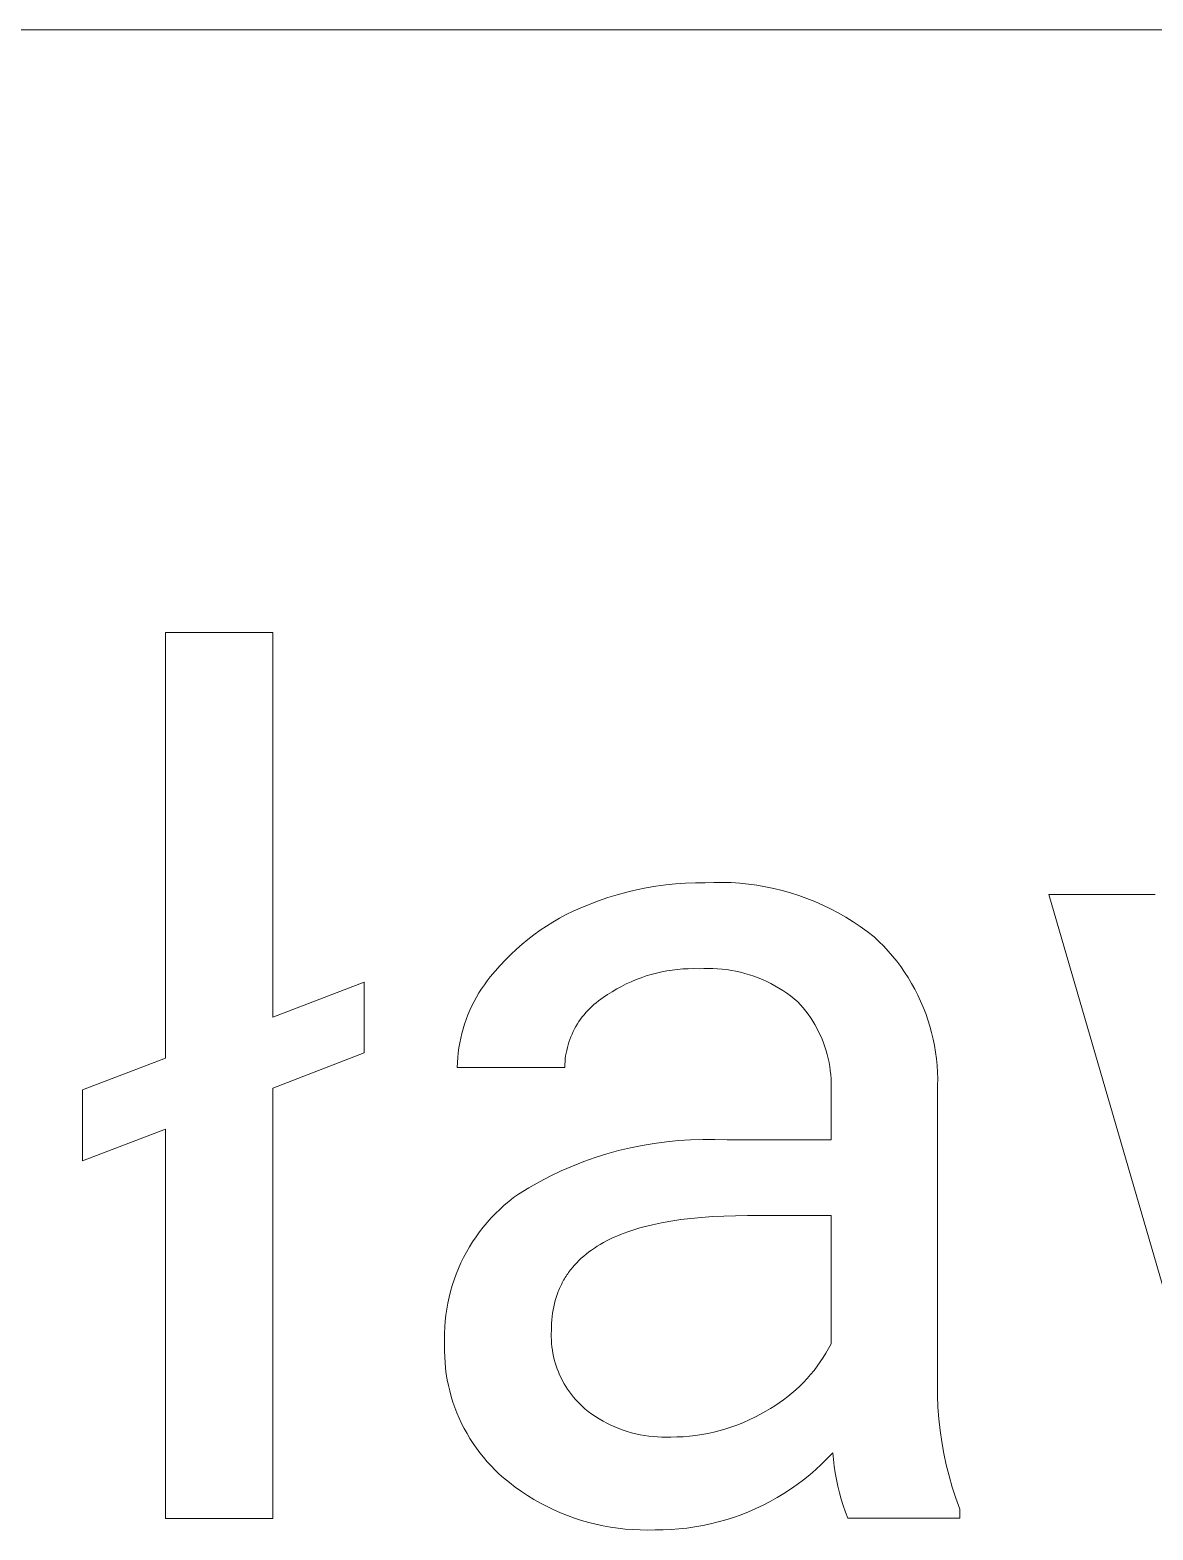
# Model space of a CAD drawing. Header units: millimetres. Extents: x 1434 to 4837, y 1889 to 4267.
# Drawn here: x 4033 to 4076.1, y 2212.3 to 2269.9 of the extents above; entities that cross this region are included whole.
import ezdxf

# ---------------------------------------------------------------- set-up
doc = ezdxf.new("R2010")
doc.units = ezdxf.units.MM
doc.header["$MEASUREMENT"] = 0
doc.layers.add('Domyślny', color=7, linetype='Continuous', true_color=0x000000)

msp = doc.modelspace()

# ---------------------------------------------------------------- linework, layer by layer
at = {"layer": 'Domyślny', "color": 18, "lineweight": 15, "true_color": 0x000000}
for p, q in [((4834.107, 2269.897), (3551.346, 2269.897)), ((4038.231, 2230.444), (4038.231, 2246.784)), ((4038.231, 2246.784), (4042.344, 2246.784)), ((4042.344, 2246.784), (4042.344, 2232.019)), ((4058.941, 2237.176), (4059.272, 2237.189)), ((4059.272, 2237.189), (4059.604, 2237.19)), ((4059.604, 2237.19), (4059.935, 2237.18)), ((4059.935, 2237.18), (4060.266, 2237.158)), ((4054.842, 2236.484), (4055.201, 2236.607)), ((4055.201, 2236.607), (4055.565, 2236.719)), ((4055.565, 2236.719), (4055.931, 2236.819)), ((4055.931, 2236.819), (4056.301, 2236.907)), ((4056.301, 2236.907), (4056.673, 2236.982)), ((4056.673, 2236.982), (4057.048, 2237.045)), ((4057.048, 2237.045), (4057.425, 2237.096)), ((4057.425, 2237.096), (4057.803, 2237.135)), ((4057.803, 2237.135), (4058.182, 2237.161)), ((4058.182, 2237.161), (4058.561, 2237.175)), ((4058.561, 2237.175), (4058.941, 2237.176)), ((4060.266, 2237.158), (4060.595, 2237.125)), ((4060.595, 2237.125), (4060.924, 2237.08)), ((4060.924, 2237.08), (4061.25, 2237.024)), ((4061.25, 2237.024), (4061.575, 2236.956)), ((4061.575, 2236.956), (4061.897, 2236.877)), ((4061.897, 2236.877), (4062.216, 2236.787)), ((4062.216, 2236.787), (4062.531, 2236.687)), ((4062.531, 2236.687), (4062.843, 2236.575)), ((4079.087, 2212.786), (4072.129, 2236.729)), ((4072.129, 2236.729), (4076.208, 2236.729)), ((4053.608, 2235.952), (4053.87, 2236.081)), ((4053.87, 2236.081), (4054.137, 2236.201)), ((4054.137, 2236.201), (4054.487, 2236.348)), ((4054.487, 2236.348), (4054.842, 2236.484)), ((4062.843, 2236.575), (4063.151, 2236.452)), ((4063.151, 2236.452), (4063.454, 2236.319)), ((4063.454, 2236.319), (4063.753, 2236.175)), ((4063.753, 2236.175), (4064.046, 2236.021)), ((4052.605, 2235.352), (4052.848, 2235.515)), ((4052.848, 2235.515), (4053.097, 2235.669)), ((4053.097, 2235.669), (4053.35, 2235.815)), ((4053.35, 2235.815), (4053.608, 2235.952)), ((4064.046, 2236.021), (4064.334, 2235.856)), ((4064.334, 2235.856), (4064.616, 2235.682)), ((4064.616, 2235.682), (4064.892, 2235.498)), ((4064.892, 2235.498), (4065.161, 2235.305)), ((4051.909, 2234.819), (4052.135, 2235.005)), ((4052.135, 2235.005), (4052.367, 2235.182)), ((4052.367, 2235.182), (4052.605, 2235.352)), ((4065.161, 2235.305), (4065.423, 2235.102)), ((4065.423, 2235.102), (4065.609, 2234.927)), ((4065.609, 2234.927), (4065.789, 2234.745)), ((4051.27, 2234.22), (4051.476, 2234.427)), ((4051.476, 2234.427), (4051.69, 2234.627)), ((4051.69, 2234.627), (4051.909, 2234.819)), ((4065.789, 2234.745), (4065.962, 2234.557)), ((4065.962, 2234.557), (4066.129, 2234.363)), ((4066.129, 2234.363), (4066.289, 2234.164)), ((4050.692, 2233.561), (4050.877, 2233.787)), ((4050.877, 2233.787), (4051.07, 2234.007)), ((4051.07, 2234.007), (4051.27, 2234.22)), ((4057.269, 2233.757), (4057.068, 2233.712)), ((4057.471, 2233.796), (4057.269, 2233.757)), ((4057.675, 2233.827), (4057.471, 2233.796)), ((4057.88, 2233.852), (4057.675, 2233.827)), ((4058.085, 2233.869), (4057.88, 2233.852)), ((4058.291, 2233.879), (4058.085, 2233.869)), ((4058.497, 2233.882), (4058.291, 2233.879)), ((4058.703, 2233.878), (4058.497, 2233.882)), ((4058.881, 2233.887), (4058.703, 2233.878)), ((4059.059, 2233.89), (4058.881, 2233.887)), ((4059.237, 2233.887), (4059.059, 2233.89)), ((4059.415, 2233.878), (4059.237, 2233.887)), ((4059.593, 2233.863), (4059.415, 2233.878)), ((4059.769, 2233.842), (4059.593, 2233.863)), ((4059.945, 2233.815), (4059.769, 2233.842)), ((4060.12, 2233.781), (4059.945, 2233.815)), ((4060.294, 2233.742), (4060.12, 2233.781)), ((4060.466, 2233.697), (4060.294, 2233.742)), ((4066.289, 2234.164), (4066.443, 2233.96)), ((4066.443, 2233.96), (4066.589, 2233.75)), ((4066.589, 2233.75), (4066.728, 2233.535)), ((4042.344, 2232.019), (4045.845, 2233.367)), ((4045.845, 2233.367), (4045.845, 2230.648)), ((4050.358, 2233.106), (4050.464, 2233.262)), ((4050.464, 2233.262), (4050.576, 2233.413)), ((4050.576, 2233.413), (4050.692, 2233.561)), ((4055.721, 2233.201), (4055.541, 2233.102)), ((4055.906, 2233.294), (4055.721, 2233.201)), ((4056.093, 2233.38), (4055.906, 2233.294)), ((4056.283, 2233.46), (4056.093, 2233.38)), ((4056.476, 2233.533), (4056.283, 2233.46)), ((4056.671, 2233.599), (4056.476, 2233.533)), ((4056.868, 2233.659), (4056.671, 2233.599)), ((4057.068, 2233.712), (4056.868, 2233.659)), ((4060.637, 2233.647), (4060.466, 2233.697)), ((4060.806, 2233.59), (4060.637, 2233.647)), ((4060.973, 2233.528), (4060.806, 2233.59)), ((4061.137, 2233.46), (4060.973, 2233.528)), ((4061.299, 2233.386), (4061.137, 2233.46)), ((4061.459, 2233.307), (4061.299, 2233.386)), ((4061.616, 2233.223), (4061.459, 2233.307)), ((4061.77, 2233.133), (4061.616, 2233.223)), ((4066.728, 2233.535), (4066.859, 2233.316)), ((4066.859, 2233.316), (4066.984, 2233.093)), ((4049.986, 2232.453), (4050.071, 2232.621)), ((4050.071, 2232.621), (4050.161, 2232.786)), ((4050.161, 2232.786), (4050.257, 2232.948)), ((4050.257, 2232.948), (4050.358, 2233.106)), ((4054.754, 2232.575), (4054.67, 2232.504)), ((4054.841, 2232.642), (4054.754, 2232.575)), ((4054.93, 2232.706), (4054.841, 2232.642)), ((4055.021, 2232.768), (4054.93, 2232.706)), ((4055.19, 2232.885), (4055.021, 2232.768)), ((4055.364, 2232.997), (4055.19, 2232.885)), ((4055.541, 2233.102), (4055.364, 2232.997)), ((4061.92, 2233.038), (4061.77, 2233.133)), ((4062.068, 2232.938), (4061.92, 2233.038)), ((4062.211, 2232.833), (4062.068, 2232.938)), ((4062.352, 2232.724), (4062.211, 2232.833)), ((4062.488, 2232.609), (4062.352, 2232.724)), ((4062.594, 2232.494), (4062.488, 2232.609)), ((4066.984, 2233.093), (4067.1, 2232.865)), ((4067.1, 2232.865), (4067.208, 2232.634)), ((4067.208, 2232.634), (4067.309, 2232.398)), ((4049.766, 2231.934), (4049.834, 2232.109)), ((4049.834, 2232.109), (4049.907, 2232.282)), ((4049.907, 2232.282), (4049.986, 2232.453)), ((4054.219, 2232.027), (4054.154, 2231.939)), ((4054.288, 2232.113), (4054.219, 2232.027)), ((4054.359, 2232.196), (4054.288, 2232.113)), ((4054.433, 2232.277), (4054.359, 2232.196)), ((4054.509, 2232.356), (4054.433, 2232.277)), ((4054.589, 2232.431), (4054.509, 2232.356)), ((4054.67, 2232.504), (4054.589, 2232.431)), ((4062.697, 2232.376), (4062.594, 2232.494)), ((4062.795, 2232.254), (4062.697, 2232.376)), ((4062.889, 2232.129), (4062.795, 2232.254)), ((4062.979, 2232.001), (4062.889, 2232.129)), ((4063.064, 2231.87), (4062.979, 2232.001)), ((4067.309, 2232.398), (4067.401, 2232.16)), ((4067.401, 2232.16), (4067.485, 2231.919)), ((4049.599, 2231.395), (4049.649, 2231.576)), ((4049.649, 2231.576), (4049.704, 2231.756)), ((4049.704, 2231.756), (4049.766, 2231.934)), ((4053.874, 2231.469), (4053.827, 2231.37)), ((4053.923, 2231.567), (4053.874, 2231.469)), ((4053.976, 2231.663), (4053.923, 2231.567)), ((4054.032, 2231.757), (4053.976, 2231.663)), ((4054.092, 2231.849), (4054.032, 2231.757)), ((4054.154, 2231.939), (4054.092, 2231.849)), ((4063.145, 2231.736), (4063.064, 2231.87)), ((4063.222, 2231.599), (4063.145, 2231.736)), ((4063.293, 2231.46), (4063.222, 2231.599)), ((4063.36, 2231.319), (4063.293, 2231.46)), ((4067.485, 2231.919), (4067.561, 2231.675)), ((4067.561, 2231.675), (4067.629, 2231.428)), ((4067.629, 2231.428), (4067.688, 2231.179)), ((4049.486, 2230.842), (4049.518, 2231.028)), ((4049.518, 2231.028), (4049.555, 2231.212)), ((4049.555, 2231.212), (4049.599, 2231.395)), ((4053.648, 2230.852), (4053.622, 2230.746)), ((4053.677, 2230.958), (4053.648, 2230.852)), ((4053.709, 2231.063), (4053.677, 2230.958)), ((4053.745, 2231.166), (4053.709, 2231.063)), ((4053.785, 2231.269), (4053.745, 2231.166)), ((4053.827, 2231.37), (4053.785, 2231.269)), ((4063.423, 2231.175), (4063.36, 2231.319)), ((4063.48, 2231.03), (4063.423, 2231.175)), ((4063.532, 2230.882), (4063.48, 2231.03)), ((4063.58, 2230.733), (4063.532, 2230.882)), ((4067.688, 2231.179), (4067.738, 2230.929)), ((4067.738, 2230.929), (4067.78, 2230.676)), ((4035.035, 2229.231), (4038.231, 2230.444)), ((4045.845, 2230.648), (4042.344, 2229.299)), ((4049.423, 2230.093), (4049.429, 2230.281)), ((4049.429, 2230.281), (4049.442, 2230.469)), ((4049.442, 2230.469), (4049.461, 2230.656)), ((4049.461, 2230.656), (4049.486, 2230.842)), ((4053.558, 2230.312), (4053.551, 2230.203)), ((4053.568, 2230.421), (4053.558, 2230.312)), ((4053.583, 2230.53), (4053.568, 2230.421)), ((4053.601, 2230.638), (4053.583, 2230.53)), ((4053.622, 2230.746), (4053.601, 2230.638)), ((4063.622, 2230.582), (4063.58, 2230.733)), ((4063.659, 2230.43), (4063.622, 2230.582)), ((4063.691, 2230.277), (4063.659, 2230.43)), ((4063.718, 2230.123), (4063.691, 2230.277)), ((4067.78, 2230.676), (4067.813, 2230.423)), ((4067.813, 2230.423), (4067.838, 2230.169)), ((4053.547, 2230.093), (4049.423, 2230.093)), ((4053.551, 2230.203), (4053.547, 2230.093)), ((4063.74, 2229.968), (4063.718, 2230.123)), ((4063.756, 2229.812), (4063.74, 2229.968)), ((4063.767, 2229.656), (4063.756, 2229.812)), ((4067.838, 2230.169), (4067.854, 2229.913)), ((4067.854, 2229.913), (4067.861, 2229.658)), ((4035.035, 2226.512), (4035.035, 2229.231)), ((4042.344, 2229.299), (4042.344, 2212.789)), ((4063.773, 2229.5), (4063.767, 2229.656)), ((4063.769, 2229.187), (4063.773, 2229.343)), ((4063.769, 2227.306), (4063.769, 2229.187)), ((4063.773, 2229.343), (4063.773, 2229.5)), ((4067.861, 2229.658), (4067.859, 2229.402)), ((4067.859, 2229.402), (4067.859, 2218.388)), ((4038.231, 2227.724), (4035.035, 2226.512)), ((4038.231, 2212.789), (4038.231, 2227.724)), ((4055.161, 2226.772), (4055.612, 2226.897)), ((4055.612, 2226.897), (4056.066, 2227.006)), ((4056.066, 2227.006), (4056.524, 2227.099)), ((4056.524, 2227.099), (4056.984, 2227.177)), ((4056.984, 2227.177), (4057.448, 2227.239)), ((4057.448, 2227.239), (4057.913, 2227.284)), ((4057.913, 2227.284), (4058.379, 2227.314)), ((4058.379, 2227.314), (4058.846, 2227.327)), ((4058.846, 2227.327), (4059.313, 2227.325)), ((4059.313, 2227.325), (4059.78, 2227.306)), ((4059.78, 2227.306), (4063.769, 2227.306)), ((4053.412, 2226.119), (4053.84, 2226.305)), ((4053.84, 2226.305), (4054.275, 2226.476)), ((4054.275, 2226.476), (4054.716, 2226.631)), ((4054.716, 2226.631), (4055.161, 2226.772)), ((4052.167, 2225.475), (4052.575, 2225.704)), ((4052.575, 2225.704), (4052.99, 2225.919)), ((4052.99, 2225.919), (4053.412, 2226.119)), ((4051.4, 2224.95), (4051.582, 2225.094)), ((4051.582, 2225.094), (4051.768, 2225.232)), ((4051.768, 2225.232), (4052.167, 2225.475)), ((4050.885, 2224.481), (4051.051, 2224.644)), ((4051.051, 2224.644), (4051.223, 2224.8)), ((4051.223, 2224.8), (4051.4, 2224.95)), ((4050.279, 2223.779), (4050.422, 2223.962)), ((4050.422, 2223.962), (4050.57, 2224.141)), ((4050.57, 2224.141), (4050.725, 2224.314)), ((4050.725, 2224.314), (4050.885, 2224.481)), ((4056.587, 2223.974), (4056.427, 2223.93)), ((4056.751, 2224.016), (4056.587, 2223.974)), ((4056.918, 2224.056), (4056.751, 2224.016)), ((4057.264, 2224.129), (4056.918, 2224.056)), ((4057.624, 2224.194), (4057.264, 2224.129)), ((4057.999, 2224.25), (4057.624, 2224.194)), ((4058.389, 2224.297), (4057.999, 2224.25)), ((4058.794, 2224.336), (4058.389, 2224.297)), ((4059.214, 2224.366), (4058.794, 2224.336)), ((4059.648, 2224.388), (4059.214, 2224.366)), ((4060.098, 2224.401), (4059.648, 2224.388)), ((4060.562, 2224.405), (4060.098, 2224.401)), ((4063.769, 2224.405), (4060.562, 2224.405)), ((4063.769, 2219.487), (4063.769, 2224.405)), ((4049.891, 2223.201), (4050.014, 2223.398)), ((4050.014, 2223.398), (4050.143, 2223.591)), ((4050.143, 2223.591), (4050.279, 2223.779)), ((4055.032, 2223.369), (4054.913, 2223.302)), ((4055.155, 2223.435), (4055.032, 2223.369)), ((4055.282, 2223.499), (4055.155, 2223.435)), ((4055.412, 2223.56), (4055.282, 2223.499)), ((4055.546, 2223.619), (4055.412, 2223.56)), ((4055.684, 2223.676), (4055.546, 2223.619)), ((4055.825, 2223.731), (4055.684, 2223.676)), ((4055.97, 2223.784), (4055.825, 2223.731)), ((4056.119, 2223.835), (4055.97, 2223.784)), ((4056.271, 2223.883), (4056.119, 2223.835)), ((4056.427, 2223.93), (4056.271, 2223.883)), ((4049.564, 2222.587), (4049.666, 2222.795)), ((4049.666, 2222.795), (4049.775, 2223)), ((4049.775, 2223), (4049.891, 2223.201)), ((4054.275, 2222.849), (4054.181, 2222.766)), ((4054.372, 2222.93), (4054.275, 2222.849)), ((4054.473, 2223.009), (4054.372, 2222.93)), ((4054.577, 2223.085), (4054.473, 2223.009)), ((4054.686, 2223.159), (4054.577, 2223.085)), ((4054.797, 2223.232), (4054.686, 2223.159)), ((4054.913, 2223.302), (4054.797, 2223.232)), ((4049.383, 2222.16), (4049.47, 2222.375)), ((4049.47, 2222.375), (4049.564, 2222.587)), ((4053.698, 2222.224), (4053.664, 2222.175)), ((4053.733, 2222.272), (4053.698, 2222.224)), ((4053.769, 2222.32), (4053.733, 2222.272)), ((4053.806, 2222.367), (4053.769, 2222.32)), ((4053.844, 2222.413), (4053.806, 2222.367)), ((4053.923, 2222.505), (4053.844, 2222.413)), ((4054.006, 2222.594), (4053.923, 2222.505)), ((4054.092, 2222.681), (4054.006, 2222.594)), ((4054.181, 2222.766), (4054.092, 2222.681)), ((4049.166, 2221.498), (4049.23, 2221.721)), ((4049.23, 2221.721), (4049.303, 2221.942)), ((4049.303, 2221.942), (4049.383, 2222.16)), ((4053.371, 2221.659), (4053.347, 2221.604)), ((4053.396, 2221.713), (4053.371, 2221.659)), ((4053.422, 2221.767), (4053.396, 2221.713)), ((4053.449, 2221.82), (4053.422, 2221.767)), ((4053.477, 2221.872), (4053.449, 2221.82)), ((4053.506, 2221.924), (4053.477, 2221.872)), ((4053.535, 2221.975), (4053.506, 2221.924)), ((4053.566, 2222.026), (4053.535, 2221.975)), ((4053.598, 2222.076), (4053.566, 2222.026)), ((4053.63, 2222.126), (4053.598, 2222.076)), ((4053.664, 2222.175), (4053.63, 2222.126)), ((4049.059, 2221.046), (4049.109, 2221.273)), ((4049.109, 2221.273), (4049.166, 2221.498)), ((4053.186, 2221.148), (4053.155, 2221.029)), ((4053.22, 2221.266), (4053.186, 2221.148)), ((4053.259, 2221.381), (4053.22, 2221.266)), ((4053.301, 2221.494), (4053.259, 2221.381)), ((4053.323, 2221.549), (4053.301, 2221.494)), ((4053.347, 2221.604), (4053.323, 2221.549)), ((4048.959, 2220.358), (4048.984, 2220.588)), ((4048.984, 2220.588), (4049.018, 2220.818)), ((4049.018, 2220.818), (4049.059, 2221.046)), ((4053.067, 2220.53), (4053.054, 2220.4)), ((4053.083, 2220.658), (4053.067, 2220.53)), ((4053.103, 2220.784), (4053.083, 2220.658)), ((4053.127, 2220.908), (4053.103, 2220.784)), ((4053.155, 2221.029), (4053.127, 2220.908)), ((4048.931, 2219.894), (4048.941, 2220.126)), ((4048.941, 2220.126), (4048.959, 2220.358)), ((4053.038, 2219.997), (4053.033, 2219.872)), ((4053.039, 2220.133), (4053.038, 2219.997)), ((4053.045, 2220.268), (4053.039, 2220.133)), ((4053.054, 2220.4), (4053.045, 2220.268)), ((4048.929, 2219.662), (4048.931, 2219.894)), ((4048.936, 2219.43), (4048.929, 2219.662)), ((4048.934, 2219.209), (4048.936, 2219.43)), ((4053.033, 2219.872), (4053.032, 2219.747)), ((4053.032, 2219.747), (4053.036, 2219.621)), ((4053.036, 2219.621), (4053.044, 2219.496)), ((4053.044, 2219.496), (4053.056, 2219.372)), ((4053.056, 2219.372), (4053.072, 2219.248)), ((4063.674, 2219.307), (4063.769, 2219.487)), ((4048.94, 2218.988), (4048.934, 2219.209)), ((4048.954, 2218.767), (4048.94, 2218.988)), ((4048.975, 2218.546), (4048.954, 2218.767)), ((4053.072, 2219.248), (4053.093, 2219.124)), ((4053.093, 2219.124), (4053.118, 2219.001)), ((4053.118, 2219.001), (4053.147, 2218.879)), ((4053.147, 2218.879), (4053.18, 2218.759)), ((4063.238, 2218.623), (4063.356, 2218.789)), ((4063.356, 2218.789), (4063.468, 2218.958)), ((4063.468, 2218.958), (4063.574, 2219.131)), ((4063.574, 2219.131), (4063.674, 2219.307)), ((4049.003, 2218.327), (4048.975, 2218.546)), ((4049.039, 2218.108), (4049.003, 2218.327)), ((4053.18, 2218.759), (4053.217, 2218.639)), ((4053.217, 2218.639), (4053.258, 2218.521)), ((4053.258, 2218.521), (4053.303, 2218.404)), ((4053.303, 2218.404), (4053.352, 2218.289)), ((4053.352, 2218.289), (4053.405, 2218.175)), ((4062.852, 2218.152), (4062.986, 2218.305)), ((4062.986, 2218.305), (4063.115, 2218.462)), ((4063.115, 2218.462), (4063.238, 2218.623)), ((4067.859, 2218.388), (4067.849, 2217.942)), ((4049.083, 2217.891), (4049.039, 2218.108)), ((4049.134, 2217.676), (4049.083, 2217.891)), ((4049.192, 2217.462), (4049.134, 2217.676)), ((4053.405, 2218.175), (4053.462, 2218.064)), ((4053.462, 2218.064), (4053.523, 2217.954)), ((4053.523, 2217.954), (4053.587, 2217.846)), ((4053.587, 2217.846), (4053.655, 2217.741)), ((4053.655, 2217.741), (4053.726, 2217.638)), ((4053.726, 2217.638), (4053.801, 2217.538)), ((4062.268, 2217.589), (4062.422, 2217.722)), ((4062.422, 2217.722), (4062.57, 2217.861)), ((4062.57, 2217.861), (4062.714, 2218.004)), ((4062.714, 2218.004), (4062.852, 2218.152)), ((4067.849, 2217.942), (4067.853, 2217.496)), ((4049.257, 2217.251), (4049.192, 2217.462)), ((4049.33, 2217.042), (4049.257, 2217.251)), ((4049.409, 2216.835), (4049.33, 2217.042)), ((4053.801, 2217.538), (4053.88, 2217.44)), ((4053.88, 2217.44), (4053.961, 2217.345)), ((4053.961, 2217.345), (4054.046, 2217.253)), ((4054.046, 2217.253), (4054.134, 2217.164)), ((4054.134, 2217.164), (4054.224, 2217.077)), ((4054.224, 2217.077), (4054.318, 2216.994)), ((4061.441, 2217.003), (4061.614, 2217.109)), ((4061.614, 2217.109), (4061.784, 2217.221)), ((4061.784, 2217.221), (4061.949, 2217.338)), ((4061.949, 2217.338), (4062.111, 2217.461)), ((4062.111, 2217.461), (4062.268, 2217.589)), ((4067.853, 2217.496), (4067.872, 2217.051)), ((4067.872, 2217.051), (4067.906, 2216.606)), ((4049.496, 2216.631), (4049.409, 2216.835)), ((4049.589, 2216.431), (4049.496, 2216.631)), ((4054.318, 2216.994), (4054.451, 2216.89)), ((4054.451, 2216.89), (4054.588, 2216.791)), ((4054.588, 2216.791), (4054.728, 2216.696)), ((4054.728, 2216.696), (4054.871, 2216.606)), ((4054.871, 2216.606), (4055.017, 2216.521)), ((4055.017, 2216.521), (4055.166, 2216.442)), ((4060.189, 2216.382), (4060.411, 2216.472)), ((4060.411, 2216.472), (4060.629, 2216.569)), ((4060.629, 2216.569), (4060.845, 2216.673)), ((4060.845, 2216.673), (4061.056, 2216.785)), ((4061.056, 2216.785), (4061.264, 2216.903)), ((4061.264, 2216.903), (4061.441, 2217.003)), ((4067.906, 2216.606), (4067.955, 2216.163)), ((4049.69, 2216.233), (4049.589, 2216.431)), ((4049.797, 2216.039), (4049.69, 2216.233)), ((4049.91, 2215.849), (4049.797, 2216.039)), ((4055.166, 2216.442), (4055.318, 2216.367)), ((4055.318, 2216.367), (4055.472, 2216.298)), ((4055.472, 2216.298), (4055.629, 2216.234)), ((4055.629, 2216.234), (4055.787, 2216.176)), ((4055.787, 2216.176), (4055.948, 2216.123)), ((4055.948, 2216.123), (4056.11, 2216.075)), ((4056.11, 2216.075), (4056.274, 2216.034)), ((4056.274, 2216.034), (4056.439, 2215.997)), ((4056.439, 2215.997), (4056.605, 2215.967)), ((4056.605, 2215.967), (4056.772, 2215.942)), ((4056.772, 2215.942), (4056.94, 2215.924)), ((4056.94, 2215.924), (4057.109, 2215.911)), ((4057.109, 2215.911), (4057.278, 2215.903)), ((4057.278, 2215.903), (4057.447, 2215.902)), ((4057.447, 2215.902), (4057.616, 2215.906)), ((4057.616, 2215.906), (4057.855, 2215.91)), ((4057.855, 2215.91), (4058.094, 2215.922)), ((4058.094, 2215.922), (4058.332, 2215.941)), ((4058.332, 2215.941), (4058.57, 2215.969)), ((4058.57, 2215.969), (4058.806, 2216.004)), ((4058.806, 2216.004), (4059.042, 2216.048)), ((4059.042, 2216.048), (4059.275, 2216.099)), ((4059.275, 2216.099), (4059.507, 2216.159)), ((4059.507, 2216.159), (4059.737, 2216.226)), ((4059.737, 2216.226), (4059.964, 2216.3)), ((4059.964, 2216.3), (4060.189, 2216.382)), ((4067.955, 2216.163), (4068.019, 2215.722)), ((4050.03, 2215.663), (4049.91, 2215.849)), ((4050.156, 2215.481), (4050.03, 2215.663)), ((4050.289, 2215.304), (4050.156, 2215.481)), ((4068.019, 2215.722), (4068.098, 2215.283)), ((4050.427, 2215.131), (4050.289, 2215.304)), ((4050.571, 2214.963), (4050.427, 2215.131)), ((4050.721, 2214.8), (4050.571, 2214.963)), ((4050.876, 2214.642), (4050.721, 2214.8)), ((4063.408, 2214.868), (4063.183, 2214.661)), ((4063.626, 2215.083), (4063.408, 2214.868)), ((4063.837, 2215.306), (4063.626, 2215.083)), ((4063.858, 2215.047), (4063.837, 2215.306)), ((4063.888, 2214.79), (4063.858, 2215.047)), ((4063.926, 2214.534), (4063.888, 2214.79)), ((4068.098, 2215.283), (4068.191, 2214.847)), ((4068.191, 2214.847), (4068.299, 2214.414)), ((4051.036, 2214.489), (4050.876, 2214.642)), ((4051.202, 2214.342), (4051.036, 2214.489)), ((4051.423, 2214.162), (4051.202, 2214.342)), ((4051.651, 2213.989), (4051.423, 2214.162)), ((4062.712, 2214.268), (4062.467, 2214.084)), ((4062.951, 2214.461), (4062.712, 2214.268)), ((4063.183, 2214.661), (4062.951, 2214.461)), ((4063.972, 2214.278), (4063.926, 2214.534)), ((4064.026, 2214.025), (4063.972, 2214.278)), ((4068.299, 2214.414), (4068.422, 2213.985)), ((4051.884, 2213.823), (4051.651, 2213.989)), ((4052.122, 2213.666), (4051.884, 2213.823)), ((4052.366, 2213.516), (4052.122, 2213.666)), ((4061.697, 2213.583), (4061.43, 2213.434)), ((4061.959, 2213.742), (4061.697, 2213.583)), ((4062.216, 2213.909), (4061.959, 2213.742)), ((4062.467, 2214.084), (4062.216, 2213.909)), ((4064.088, 2213.773), (4064.026, 2214.025)), ((4064.158, 2213.524), (4064.088, 2213.773)), ((4068.422, 2213.985), (4068.558, 2213.561)), ((4052.615, 2213.375), (4052.366, 2213.516)), ((4052.868, 2213.243), (4052.615, 2213.375)), ((4053.126, 2213.119), (4052.868, 2213.243)), ((4053.387, 2213.004), (4053.126, 2213.119)), ((4060.6, 2213.04), (4060.315, 2212.928)), ((4060.881, 2213.162), (4060.6, 2213.04)), ((4061.158, 2213.293), (4060.881, 2213.162)), ((4061.43, 2213.434), (4061.158, 2213.293)), ((4064.236, 2213.277), (4064.158, 2213.524)), ((4064.321, 2213.032), (4064.236, 2213.277)), ((4064.414, 2212.79), (4064.321, 2213.032)), ((4068.558, 2213.561), (4068.709, 2213.141)), ((4068.709, 2213.141), (4068.709, 2212.79)), ((4042.344, 2212.789), (4038.231, 2212.789)), ((4053.653, 2212.898), (4053.387, 2213.004)), ((4053.921, 2212.8), (4053.653, 2212.898)), ((4054.193, 2212.712), (4053.921, 2212.8)), ((4054.468, 2212.633), (4054.193, 2212.712)), ((4054.745, 2212.563), (4054.468, 2212.633)), ((4055.025, 2212.503), (4054.745, 2212.563)), ((4055.306, 2212.452), (4055.025, 2212.503)), ((4055.589, 2212.411), (4055.306, 2212.452)), ((4058.541, 2212.46), (4058.237, 2212.417)), ((4058.842, 2212.513), (4058.541, 2212.46)), ((4059.142, 2212.576), (4058.842, 2212.513)), ((4059.44, 2212.649), (4059.142, 2212.576)), ((4059.734, 2212.732), (4059.44, 2212.649)), ((4060.026, 2212.825), (4059.734, 2212.732)), ((4060.315, 2212.928), (4060.026, 2212.825)), ((4068.709, 2212.79), (4064.414, 2212.79)), ((4055.873, 2212.379), (4055.589, 2212.411)), ((4056.158, 2212.357), (4055.873, 2212.379)), ((4056.443, 2212.344), (4056.158, 2212.357)), ((4056.729, 2212.341), (4056.443, 2212.344)), ((4057.015, 2212.348), (4056.729, 2212.341)), ((4057.321, 2212.35), (4057.015, 2212.348)), ((4057.627, 2212.362), (4057.321, 2212.35)), ((4057.933, 2212.384), (4057.627, 2212.362)), ((4058.237, 2212.417), (4057.933, 2212.384))]:
    msp.add_line(p, q, dxfattribs=at)

doc.saveas('drawing.dxf')
